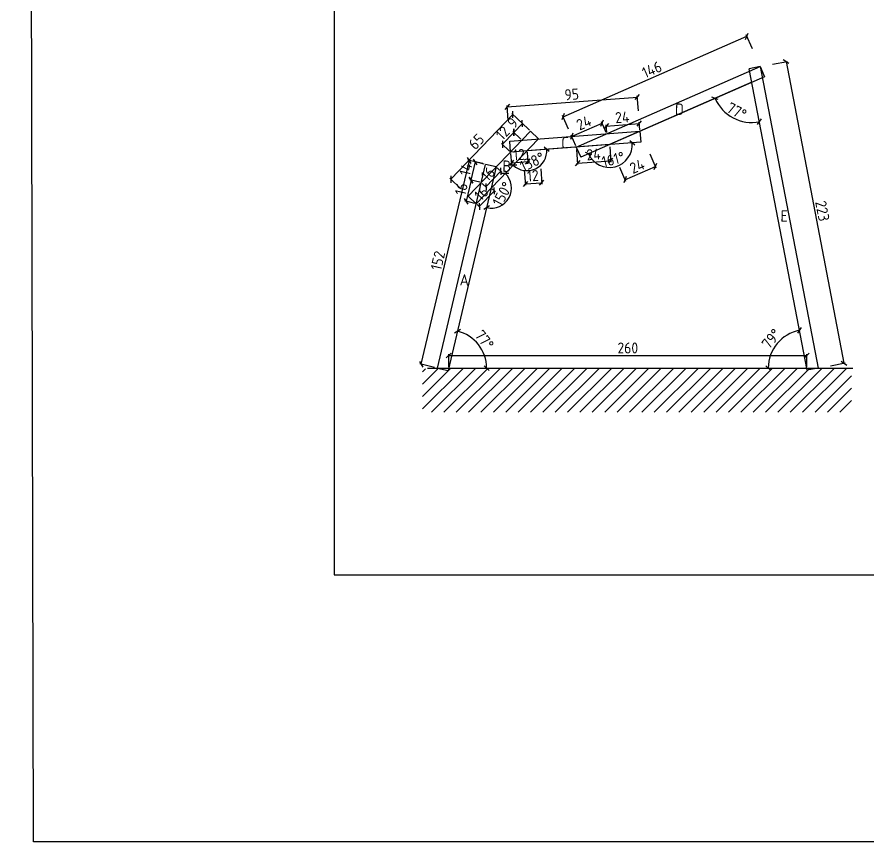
# Model space of a CAD drawing. Header units: centimetres. Extents: x -6116 to 16873, y -2889 to 4505.
# Drawn here: x 11527 to 12144, y -2889 to -2290 of the extents above; entities that cross this region are included whole.
import ezdxf

# ---------------------------------------------------------------- set-up
doc = ezdxf.new("R2010")
doc.units = ezdxf.units.CM
for name, color, linetype in [('5', 5, 'Continuous'), ('D_wood木做櫃', 30, 'Continuous'), ('frame圖框', 34, 'Continuous'), ('hatch填實', 8, 'Continuous'), ('planting植栽', 95, 'Continuous'), ('section剖面線', 1, 'Continuous')]:
    doc.layers.add(name, color=color, linetype=linetype)
doc.styles.get("Standard").update_dxf_attribs({"font": 'ISOCP.SHX', "bigfont": 'CHINESET.SHX'})
doc.dimstyles.new('AM_ISO', dxfattribs={"dimtxt": 3.5, "dimasz": 3.5, "dimexe": 1, "dimexo": 1, "dimgap": 1.5, "dimtad": 1, "dimdec": 0, "dimdsep": 46, "dimtxsty": 'Standard', "dimcen": 0, "dimclrd": 256, "dimclre": 256, "dimclrt": 2, "dimadec": 0, "dimazin": 2, "dimtp": 0.1, "dimtm": 0.1, "dimtfac": 0.71, "dimtdec": 0, "dimtmove": 0, "dimatfit": 3, "dimfxl": 1, "dimlwd": -1, "dimlwe": -1, "dimarcsym": 1})

# ---------------------------------------------------------------- blocks, each defined once
blk = doc.blocks.new('_Oblique')
at = {"color": 0, "linetype": 'ByBlock', "lineweight": -2}
blk.add_line((-0.5, -0.5), (0.5, 0.5), dxfattribs=at)
blk = doc.blocks.new('*D538')
at = {"layer": 'DEFPOINTS', "color": 0, "transparency": 16777216}
for p in [(11855.04, -2393.98), (11866.84, -2396.77), (11831.84, -2544.77)]:
    blk.add_point(p, dxfattribs=at)
at = {"layer": 'hatch填實', "linetype": 'ByBlock', "transparency": 16777216}
for p, q in [((11820.04, -2541.98), (11855.04, -2393.98)), ((11864.77, -2396.28), (11854.06, -2393.75)), ((11829.77, -2544.28), (11819.06, -2541.75))]:
    blk.add_line(p, q, dxfattribs=at)
at = {"layer": 'hatch填實', "transparency": 16777216, "xscale": 3.5, "yscale": 3.5, "zscale": 3.5}
for p, rotation in [((11855.04, -2393.98), 76.69459875045351), ((11820.04, -2541.98), 256.6945987504535)]:
    blk.add_blockref('_Oblique', p, dxfattribs=dict(at, rotation=rotation))
at = {"layer": 'hatch填實', "transparency": 16777216, "insert": (11832.18, -2466.71), "char_height": 8, "attachment_point": 5, "rotation": 76.6946}
blk.add_mtext('152', dxfattribs=at)
blk = doc.blocks.new('_ArchTick')
at = {"color": 0, "linetype": 'ByBlock', "const_width": 0.15}
blk.add_lwpolyline([(-0.5, -0.5), (0.5, 0.5)], dxfattribs=at)
blk = doc.blocks.new('*D539')
at = {"layer": 'DEFPOINTS', "color": 0, "transparency": 16777216}
for p in [(11886.64, -2360.56), (11899.39, -2372.77), (11854.31, -2419.83)]:
    blk.add_point(p, dxfattribs=at)
at = {"layer": 'hatch填實', "linetype": 'ByBlock', "transparency": 16777216}
for p, q in [((11841.56, -2407.62), (11886.64, -2360.56)), ((11893.87, -2367.47), (11885.92, -2359.86)), ((11848.78, -2414.53), (11840.84, -2406.92))]:
    blk.add_line(p, q, dxfattribs=at)
at = {"layer": 'hatch填實', "transparency": 16777216, "xscale": 3.5, "yscale": 3.5, "zscale": 3.5}
for p, rotation in [((11886.64, -2360.56), 46.22726555483889), ((11841.56, -2407.62), 226.2272655548389)]:
    blk.add_blockref('_Oblique', p, dxfattribs=dict(at, rotation=rotation))
at = {"layer": 'hatch填實', "transparency": 16777216, "insert": (11860.13, -2380.28), "char_height": 8, "attachment_point": 5, "rotation": 46.22727}
blk.add_mtext('65', dxfattribs=at)
blk = doc.blocks.new('*D540')
at = {"layer": 'DEFPOINTS', "color": 0, "transparency": 16777216}
for p in [(11977.04, -2347.91), (11978.91, -2372.75), (11884.33, -2379.88)]:
    blk.add_point(p, dxfattribs=at)
at = {"layer": 'hatch填實', "linetype": 'ByBlock', "transparency": 16777216}
for p, q in [((11977.79, -2357.88), (11976.97, -2346.91)), ((11882.46, -2355.03), (11977.04, -2347.91)), ((11883.21, -2365), (11882.39, -2354.03))]:
    blk.add_line(p, q, dxfattribs=at)
at = {"layer": 'hatch填實', "transparency": 16777216, "xscale": 3.5, "yscale": 3.5, "zscale": 3.5}
for p, rotation in [((11977.04, -2347.91), 4.307918535589351), ((11882.46, -2355.03), 184.3079185355894)]:
    blk.add_blockref('_Oblique', p, dxfattribs=dict(at, rotation=rotation))
at = {"layer": 'hatch填實', "transparency": 16777216, "insert": (11929.34, -2345.98), "char_height": 8, "attachment_point": 5, "rotation": 4.30792}
blk.add_mtext('95', dxfattribs=at)
blk = doc.blocks.new('*D541')
at = {"layer": 'DEFPOINTS', "color": 0, "transparency": 16777216}
for p in [(12056.46, -2303.75), (12066.12, -2325.82), (11932.7, -2384.25)]:
    blk.add_point(p, dxfattribs=at)
at = {"layer": 'hatch填實', "linetype": 'ByBlock', "transparency": 16777216}
for p, q in [((11923.03, -2362.19), (12056.46, -2303.75)), ((12060.47, -2312.91), (12056.06, -2302.84)), ((11927.04, -2371.35), (11922.63, -2361.27))]:
    blk.add_line(p, q, dxfattribs=at)
at = {"layer": 'hatch填實', "transparency": 16777216, "xscale": 3.5, "yscale": 3.5, "zscale": 3.5}
for p, rotation in [((12056.46, -2303.75), 23.65122334571587), ((11923.03, -2362.19), 203.6512233457159)]:
    blk.add_blockref('_Oblique', p, dxfattribs=dict(at, rotation=rotation))
at = {"layer": 'hatch填實', "transparency": 16777216, "insert": (11987.54, -2327.93), "char_height": 8, "attachment_point": 5, "rotation": 23.65122}
blk.add_mtext('146', dxfattribs=at)
blk = doc.blocks.new('*D542')
at = {"layer": 'DEFPOINTS', "color": 0, "transparency": 16777216}
for p in [(12066.12, -2325.82), (12108.18, -2544.78), (12126.97, -2541.17)]:
    blk.add_point(p, dxfattribs=at)
at = {"layer": 'hatch填實', "linetype": 'ByBlock', "transparency": 16777216}
for p, q in [((12075.08, -2324.1), (12085.89, -2322.02)), ((12084.9, -2322.21), (12126.97, -2541.17)), ((12117.15, -2543.05), (12127.95, -2540.98))]:
    blk.add_line(p, q, dxfattribs=at)
at = {"layer": 'hatch填實', "transparency": 16777216, "xscale": 3.5, "yscale": 3.5, "zscale": 3.5}
for p, rotation in [((12084.9, -2322.21), 100.8743516742973), ((12126.97, -2541.17), 280.8743516742973)]:
    blk.add_blockref('_Oblique', p, dxfattribs=dict(at, rotation=rotation))
at = {"layer": 'hatch填實', "transparency": 16777216, "insert": (12111.34, -2430.65), "char_height": 8, "attachment_point": 5, "rotation": 280.87435}
blk.add_mtext('223', dxfattribs=at)
blk = doc.blocks.new('*D543')
at = {"layer": 'DEFPOINTS', "color": 0, "transparency": 16777216}
for p in [(12100.06, -2535.64), (11840.06, -2544.77), (12100.06, -2544.77)]:
    blk.add_point(p, dxfattribs=at)
at = {"layer": 'hatch填實', "linetype": 'ByBlock', "transparency": 16777216}
for p, q in [((11840.06, -2543.77), (11840.06, -2534.64)), ((11840.06, -2535.64), (12100.06, -2535.64)), ((12100.06, -2543.77), (12100.06, -2534.64))]:
    blk.add_line(p, q, dxfattribs=at)
at = {"layer": 'hatch填實', "transparency": 16777216, "xscale": 3.5, "yscale": 3.5, "zscale": 3.5, "rotation": 180}
blk.add_blockref('_Oblique', (11840.06, -2535.64), dxfattribs=at)
at = {"layer": 'hatch填實', "transparency": 16777216, "xscale": 3.5, "yscale": 3.5, "zscale": 3.5}
blk.add_blockref('_Oblique', (12100.06, -2535.64), dxfattribs=at)
at = {"layer": 'hatch填實', "transparency": 16777216, "insert": (11970.06, -2530.14), "char_height": 8, "attachment_point": 5}
blk.add_mtext('260', dxfattribs=at)
blk = doc.blocks.new('*D556')
at = {"layer": 'DEFPOINTS', "color": 0, "transparency": 16777216}
for p in [(11874.63, -2398.62), (11864.89, -2532.9), (11831.84, -2544.77), (12133.31, -2544.78), (11839.63, -2546.61)]:
    blk.add_point(p, dxfattribs=at)
at = {"layer": 'hatch填實', "linetype": 'ByBlock', "transparency": 16777216}
blk.add_arc((11840.06, -2544.77), 27.52, 359.99911, 76.69412, dxfattribs=at)
at = {"layer": 'hatch填實', "transparency": 16777216, "xscale": 3.5, "yscale": 3.5, "zscale": 3.5}
for p, rotation in [((11846.4, -2517.99), 166.6941150344502), ((11867.58, -2544.77), 269.9991080447849)]:
    blk.add_blockref('_Oblique', p, dxfattribs=dict(at, rotation=rotation))
at = {"layer": 'hatch填實', "transparency": 16777216, "insert": (11865.96, -2524.29), "char_height": 8, "attachment_point": 5, "rotation": 308.34661}
blk.add_mtext('77°', dxfattribs=at)
blk = doc.blocks.new('*D557')
at = {"layer": 'DEFPOINTS', "color": 0, "transparency": 16777216}
for p in [(11905.17, -2378.31), (11874.63, -2398.62), (11860.08, -2425.36), (11879.73, -2425.75), (11839.63, -2546.61)]:
    blk.add_point(p, dxfattribs=at)
at = {"layer": 'hatch填實', "linetype": 'ByBlock', "transparency": 16777216}
blk.add_arc((11871, -2413.97), 14.66, 256.69412, 46.22204, dxfattribs=at)
at = {"layer": 'hatch填實', "transparency": 16777216, "xscale": 3.5, "yscale": 3.5, "zscale": 3.5}
for p, rotation in [((11881.14, -2403.38), 136.2220420928967), ((11867.62, -2428.24), 166.6941150344502)]:
    blk.add_blockref('_Oblique', p, dxfattribs=dict(at, rotation=rotation))
at = {"layer": 'hatch填實', "transparency": 16777216, "insert": (11879.05, -2418.35), "char_height": 8, "attachment_point": 5, "rotation": 61.45808}
blk.add_mtext('150°', dxfattribs=at)
blk = doc.blocks.new('*D558')
at = {"layer": 'DEFPOINTS', "color": 0, "transparency": 16777216}
for p in [(11905.17, -2378.31), (11979.51, -2380.73), (11884.93, -2387.86), (11897.45, -2401.33), (11860.08, -2425.36)]:
    blk.add_point(p, dxfattribs=at)
at = {"layer": 'hatch填實', "linetype": 'ByBlock', "transparency": 16777216}
blk.add_arc((11896.88, -2386.96), 14.38, 226.22204, 4.31081, dxfattribs=at)
at = {"layer": 'hatch填實', "transparency": 16777216, "xscale": 3.5, "yscale": 3.5, "zscale": 3.5}
for p, rotation in [((11911.22, -2385.88), 94.31080989684202), ((11886.93, -2397.34), 136.2220420928998)]:
    blk.add_blockref('_Oblique', p, dxfattribs=dict(at, rotation=rotation))
at = {"layer": 'hatch填實', "transparency": 16777216, "insert": (11900.67, -2394.99), "char_height": 8, "attachment_point": 5, "rotation": 25.26643}
blk.add_mtext('138°', dxfattribs=at)
blk = doc.blocks.new('*D559')
at = {"layer": 'DEFPOINTS', "color": 0, "transparency": 16777216}
for p in [(12058.26, -2327.33), (12069.33, -2333.15), (12041.13, -2359.36), (11935.91, -2391.59), (12100.35, -2546.28)]:
    blk.add_point(p, dxfattribs=at)
at = {"layer": 'hatch填實', "linetype": 'ByBlock', "transparency": 16777216}
blk.add_arc((12060.16, -2337.17), 29.23, 203.65122, 280.88133, dxfattribs=at)
at = {"layer": 'hatch填實', "transparency": 16777216, "xscale": 3.5, "yscale": 3.5, "zscale": 3.5}
for p, rotation in [((12033.38, -2348.9), 113.6512233457136), ((12065.67, -2365.88), 10.88133384302201)]:
    blk.add_blockref('_Oblique', p, dxfattribs=dict(at, rotation=rotation))
at = {"layer": 'hatch填實', "transparency": 16777216, "insert": (12049.11, -2358.18), "char_height": 8, "attachment_point": 5, "rotation": 332.26628}
blk.add_mtext('77°', dxfattribs=at)
blk = doc.blocks.new('*D560')
at = {"layer": 'DEFPOINTS', "color": 0, "transparency": 16777216}
for p in [(12069.33, -2333.15), (11979.51, -2380.73), (11884.93, -2387.86), (11935.91, -2391.59), (11953.12, -2398.59)]:
    blk.add_point(p, dxfattribs=at)
at = {"layer": 'hatch填實', "linetype": 'ByBlock', "transparency": 16777216}
blk.add_arc((11956.78, -2382.44), 16.56, 203.65122, 4.31081, dxfattribs=at)
at = {"layer": 'hatch填實', "transparency": 16777216, "xscale": 3.5, "yscale": 3.5, "zscale": 3.5}
for p, rotation in [((11973.3, -2381.2), 94.31080989684314), ((11941.62, -2389.09), 113.651223345713)]:
    blk.add_blockref('_Oblique', p, dxfattribs=dict(at, rotation=rotation))
at = {"layer": 'hatch填實', "transparency": 16777216, "insert": (11959.46, -2393.17), "char_height": 8, "attachment_point": 5, "rotation": 13.98102}
blk.add_mtext('161°', dxfattribs=at)
blk = doc.blocks.new('*D561')
at = {"layer": 'DEFPOINTS', "color": 0, "transparency": 16777216}
for p in [(12058.26, -2327.33), (12083.11, -2522.48), (11831.84, -2544.77), (12133.31, -2544.78), (12100.35, -2546.28)]:
    blk.add_point(p, dxfattribs=at)
at = {"layer": 'hatch填實', "linetype": 'ByBlock', "transparency": 16777216}
blk.add_arc((12100.06, -2544.77), 28, 100.88133, 179.99911, dxfattribs=at)
at = {"layer": 'hatch填實', "transparency": 16777216, "xscale": 3.5, "yscale": 3.5, "zscale": 3.5}
for p, rotation in [((12094.78, -2517.27), 10.88133384302112), ((12072.06, -2544.77), 269.9991080447852)]:
    blk.add_blockref('_Oblique', p, dxfattribs=dict(at, rotation=rotation))
at = {"layer": 'hatch填實', "transparency": 16777216, "insert": (12074.23, -2523.44), "char_height": 8, "attachment_point": 5, "rotation": 50.44022}
blk.add_mtext('79°', dxfattribs=at)
blk = doc.blocks.new('*D591')
at = {"layer": 'DEFPOINTS', "color": 0, "transparency": 16777216}
for p in [(11978.49, -2367.17), (11954.82, -2374.56), (11978.91, -2372.75)]:
    blk.add_point(p, dxfattribs=at)
at = {"layer": 'section剖面線', "linetype": 'ByBlock', "transparency": 16777216}
for p, q in [((11954.75, -2373.57), (11954.33, -2367.99)), ((11954.4, -2368.98), (11978.49, -2367.17)), ((11978.84, -2371.75), (11978.42, -2366.18))]:
    blk.add_line(p, q, dxfattribs=at)
at = {"layer": 'section剖面線', "transparency": 16777216, "xscale": 3.5, "yscale": 3.5, "zscale": 3.5}
for p, rotation in [((11978.49, -2367.17), 4.299457175209203), ((11954.4, -2368.98), 184.2994571752092)]:
    blk.add_blockref('_Oblique', p, dxfattribs=dict(at, rotation=rotation))
at = {"layer": 'section剖面線', "transparency": 16777216, "insert": (11966.04, -2362.59), "char_height": 8, "attachment_point": 5, "rotation": 4.29946}
blk.add_mtext('24', dxfattribs=at)
blk = doc.blocks.new('*D592')
at = {"layer": 'DEFPOINTS', "color": 0, "transparency": 16777216}
for p in [(11932.7, -2384.26), (11956.8, -2382.44), (11957.68, -2394.13)]:
    blk.add_point(p, dxfattribs=at)
at = {"layer": 'section剖面線', "linetype": 'ByBlock', "transparency": 16777216}
for p, q in [((11956.93, -2384.15), (11957.76, -2395.12)), ((11932.83, -2385.98), (11933.66, -2396.94)), ((11933.58, -2395.95), (11957.68, -2394.13))]:
    blk.add_line(p, q, dxfattribs=at)
at = {"layer": 'section剖面線', "transparency": 16777216, "xscale": 3.5, "yscale": 3.5, "zscale": 3.5}
for p, rotation in [((11933.58, -2395.95), 184.3224653980722), ((11957.68, -2394.13), 4.322465398072155)]:
    blk.add_blockref('_Oblique', p, dxfattribs=dict(at, rotation=rotation))
at = {"layer": 'section剖面線', "transparency": 16777216, "insert": (11945.22, -2389.55), "char_height": 8, "attachment_point": 5, "rotation": 4.32247}
blk.add_mtext('24', dxfattribs=at)
blk = doc.blocks.new('*D593')
at = {"layer": 'DEFPOINTS', "color": 0, "transparency": 16777216}
for p in [(11951.44, -2366.82), (11954.82, -2374.56), (11932.7, -2384.25)]:
    blk.add_point(p, dxfattribs=at)
at = {"layer": 'section剖面線', "linetype": 'ByBlock', "transparency": 16777216}
for p, q in [((11929.31, -2376.52), (11951.44, -2366.82)), ((11954.42, -2373.65), (11951.03, -2365.91)), ((11932.3, -2383.34), (11928.91, -2375.6))]:
    blk.add_line(p, q, dxfattribs=at)
at = {"layer": 'section剖面線', "transparency": 16777216, "xscale": 3.5, "yscale": 3.5, "zscale": 3.5}
for p, rotation in [((11951.44, -2366.82), 23.65122334571353), ((11929.31, -2376.52), 203.6512233457135)]:
    blk.add_blockref('_Oblique', p, dxfattribs=dict(at, rotation=rotation))
at = {"layer": 'section剖面線', "transparency": 16777216, "insert": (11938.16, -2366.63), "char_height": 8, "attachment_point": 5, "rotation": 23.65122}
blk.add_mtext('24', dxfattribs=at)
blk = doc.blocks.new('*D594')
at = {"layer": 'DEFPOINTS', "color": 0, "transparency": 16777216}
for p in [(11978.91, -2372.75), (11956.8, -2382.44), (11990.12, -2398.33)]:
    blk.add_point(p, dxfattribs=at)
at = {"layer": 'section剖面線', "linetype": 'ByBlock', "transparency": 16777216}
for p, q in [((11986.11, -2389.17), (11990.52, -2399.25)), ((11963.99, -2398.86), (11968.41, -2408.94)), ((11968.01, -2408.02), (11990.12, -2398.33))]:
    blk.add_line(p, q, dxfattribs=at)
at = {"layer": 'section剖面線', "transparency": 16777216, "xscale": 3.5, "yscale": 3.5, "zscale": 3.5}
for p, rotation in [((11990.12, -2398.33), 23.66223315432303), ((11968.01, -2408.02), 203.662233154323)]:
    blk.add_blockref('_Oblique', p, dxfattribs=dict(at, rotation=rotation))
at = {"layer": 'section剖面線', "transparency": 16777216, "insert": (11976.86, -2398.14), "char_height": 8, "attachment_point": 5, "rotation": 23.66223}
blk.add_mtext('24', dxfattribs=at)
blk = doc.blocks.new('*D595')
at = {"layer": 'DEFPOINTS', "color": 0, "transparency": 16777216}
for p in [(11893.52, -2367.14), (11899.39, -2372.77), (11893.22, -2379.21)]:
    blk.add_point(p, dxfattribs=at)
at = {"layer": 'section剖面線', "linetype": 'ByBlock', "transparency": 16777216}
for p, q in [((11887.35, -2373.58), (11893.52, -2367.14)), ((11898.67, -2372.08), (11892.79, -2366.45)), ((11892.5, -2378.51), (11886.63, -2372.88))]:
    blk.add_line(p, q, dxfattribs=at)
at = {"layer": 'section剖面線', "transparency": 16777216, "xscale": 3.5, "yscale": 3.5, "zscale": 3.5}
for p, rotation in [((11893.52, -2367.14), 46.22726555483501), ((11887.35, -2373.58), 226.227265554835)]:
    blk.add_blockref('_Oblique', p, dxfattribs=dict(at, rotation=rotation))
at = {"layer": 'section剖面線', "transparency": 16777216, "insert": (11886.46, -2366.55), "char_height": 8, "attachment_point": 5, "rotation": 46.22727}
blk.add_mtext('9', dxfattribs=at)
blk = doc.blocks.new('*D596')
at = {"layer": 'DEFPOINTS', "color": 0, "transparency": 16777216}
for p in [(11879.06, -2382.23), (11893.22, -2379.21), (11884.93, -2387.86)]:
    blk.add_point(p, dxfattribs=at)
at = {"layer": 'section剖面線', "linetype": 'ByBlock', "transparency": 16777216}
for p, q in [((11887.35, -2373.58), (11879.06, -2382.23)), ((11892.5, -2378.51), (11886.63, -2372.88)), ((11884.21, -2387.17), (11878.34, -2381.54))]:
    blk.add_line(p, q, dxfattribs=at)
at = {"layer": 'section剖面線', "transparency": 16777216, "xscale": 3.5, "yscale": 3.5, "zscale": 3.5}
for p, rotation in [((11887.35, -2373.58), 46.22726555484481), ((11879.06, -2382.23), 226.2272655548448)]:
    blk.add_blockref('_Oblique', p, dxfattribs=dict(at, rotation=rotation))
at = {"layer": 'section剖面線', "transparency": 16777216, "insert": (11879.23, -2374.1), "char_height": 8, "attachment_point": 5, "rotation": 46.22727}
blk.add_mtext('12', dxfattribs=at)
blk = doc.blocks.new('*D597')
at = {"layer": 'DEFPOINTS', "color": 0, "transparency": 16777216}
for p in [(11884.93, -2387.86), (11896.89, -2386.95), (11897.48, -2394.77)]:
    blk.add_point(p, dxfattribs=at)
at = {"layer": 'section剖面線', "linetype": 'ByBlock', "transparency": 16777216}
for p, q in [((11885.01, -2388.86), (11885.6, -2396.67)), ((11896.96, -2387.95), (11897.55, -2395.77)), ((11885.53, -2395.68), (11897.48, -2394.77))]:
    blk.add_line(p, q, dxfattribs=at)
at = {"layer": 'section剖面線', "transparency": 16777216, "xscale": 3.5, "yscale": 3.5, "zscale": 3.5}
for p, rotation in [((11885.53, -2395.68), 184.3343118363138), ((11897.48, -2394.77), 4.334311836313809)]:
    blk.add_blockref('_Oblique', p, dxfattribs=dict(at, rotation=rotation))
at = {"layer": 'section剖面線', "transparency": 16777216, "insert": (11891.09, -2389.74), "char_height": 8, "attachment_point": 5, "rotation": 4.33431}
blk.add_mtext('12', dxfattribs=at)
blk = doc.blocks.new('*D598')
at = {"layer": 'DEFPOINTS', "color": 0, "transparency": 16777216}
for p in [(11893.22, -2379.21), (11905.17, -2378.31), (11907.57, -2410.1)]:
    blk.add_point(p, dxfattribs=at)
at = {"layer": 'section剖面線', "linetype": 'ByBlock', "transparency": 16777216}
for p, q in [((11894.87, -2401.02), (11895.7, -2411.99)), ((11906.82, -2400.12), (11907.64, -2411.09)), ((11895.62, -2411), (11907.57, -2410.1))]:
    blk.add_line(p, q, dxfattribs=at)
at = {"layer": 'section剖面線', "transparency": 16777216, "xscale": 3.5, "yscale": 3.5, "zscale": 3.5}
for p, rotation in [((11907.57, -2410.1), 4.310809896839672), ((11895.62, -2411), 184.3108098968397)]:
    blk.add_blockref('_Oblique', p, dxfattribs=dict(at, rotation=rotation))
at = {"layer": 'section剖面線', "transparency": 16777216, "insert": (11901.18, -2405.06), "char_height": 8, "attachment_point": 5, "rotation": 4.31081}
blk.add_mtext('12', dxfattribs=at)
blk = doc.blocks.new('*D599')
at = {"layer": 'DEFPOINTS', "color": 0, "transparency": 16777216}
for p in [(11863.71, -2410.01), (11852.7, -2423.62), (11860.08, -2425.36)]:
    blk.add_point(p, dxfattribs=at)
at = {"layer": 'section剖面線', "linetype": 'ByBlock', "transparency": 16777216}
for p, q in [((11856.33, -2408.26), (11852.7, -2423.62)), ((11862.74, -2409.78), (11855.36, -2408.03)), ((11859.11, -2425.13), (11851.73, -2423.39))]:
    blk.add_line(p, q, dxfattribs=at)
at = {"layer": 'section剖面線', "transparency": 16777216, "xscale": 3.5, "yscale": 3.5, "zscale": 3.5}
for p, rotation in [((11856.33, -2408.26), 76.69459875045662), ((11852.7, -2423.62), 256.6945987504566)]:
    blk.add_blockref('_Oblique', p, dxfattribs=dict(at, rotation=rotation))
at = {"layer": 'section剖面線', "transparency": 16777216, "insert": (11849.17, -2414.67), "char_height": 8, "attachment_point": 5, "rotation": 76.6946}
blk.add_mtext('16', dxfattribs=at)
blk = doc.blocks.new('*D600')
at = {"layer": 'DEFPOINTS', "color": 0, "transparency": 16777216}
for p in [(11859.46, -2395.03), (11866.84, -2396.77), (11863.71, -2410.01)]:
    blk.add_point(p, dxfattribs=at)
at = {"layer": 'section剖面線', "linetype": 'ByBlock', "transparency": 16777216}
for p, q in [((11856.33, -2408.26), (11859.46, -2395.03)), ((11865.87, -2396.54), (11858.49, -2394.8)), ((11862.74, -2409.78), (11855.36, -2408.03))]:
    blk.add_line(p, q, dxfattribs=at)
at = {"layer": 'section剖面線', "transparency": 16777216, "xscale": 3.5, "yscale": 3.5, "zscale": 3.5}
for p, rotation in [((11859.46, -2395.03), 76.6945987504549), ((11856.33, -2408.26), 256.6945987504549)]:
    blk.add_blockref('_Oblique', p, dxfattribs=dict(at, rotation=rotation))
at = {"layer": 'section剖面線', "transparency": 16777216, "insert": (11852.55, -2400.38), "char_height": 8, "attachment_point": 5, "rotation": 76.6946}
blk.add_mtext('14', dxfattribs=at)
blk = doc.blocks.new('*D601')
at = {"layer": 'DEFPOINTS', "color": 0, "transparency": 16777216}
for p in [(11871, -2413.97), (11873.19, -2416.07), (11860.08, -2425.36)]:
    blk.add_point(p, dxfattribs=at)
at = {"layer": 'section剖面線', "linetype": 'ByBlock', "transparency": 16777216}
for p, q in [((11871.72, -2414.66), (11873.91, -2416.76)), ((11862.27, -2427.46), (11873.19, -2416.07)), ((11860.8, -2426.05), (11862.99, -2428.15))]:
    blk.add_line(p, q, dxfattribs=at)
at = {"layer": 'section剖面線', "transparency": 16777216, "xscale": 3.5, "yscale": 3.5, "zscale": 3.5}
for p, rotation in [((11873.19, -2416.07), 46.22204209290086), ((11862.27, -2427.46), 226.2220420929009)]:
    blk.add_blockref('_Oblique', p, dxfattribs=dict(at, rotation=rotation))
at = {"layer": 'section剖面線', "transparency": 16777216, "insert": (11863.76, -2417.96), "char_height": 8, "attachment_point": 5, "rotation": 46.22204}
blk.add_mtext('16', dxfattribs=at)
blk = doc.blocks.new('*D602')
at = {"layer": 'DEFPOINTS', "color": 0, "transparency": 16777216}
for p in [(11874.63, -2398.62), (11877.99, -2401.84), (11863.71, -2410.01)]:
    blk.add_point(p, dxfattribs=at)
at = {"layer": 'section剖面線', "linetype": 'ByBlock', "transparency": 16777216}
for p, q in [((11867.08, -2413.23), (11877.99, -2401.84)), ((11875.35, -2399.31), (11878.72, -2402.53)), ((11864.43, -2410.7), (11867.8, -2413.93))]:
    blk.add_line(p, q, dxfattribs=at)
at = {"layer": 'section剖面線', "transparency": 16777216, "xscale": 3.5, "yscale": 3.5, "zscale": 3.5}
for p, rotation in [((11877.99, -2401.84), 46.22726555483852), ((11867.08, -2413.23), 226.2272655548385)]:
    blk.add_blockref('_Oblique', p, dxfattribs=dict(at, rotation=rotation))
at = {"layer": 'section剖面線', "transparency": 16777216, "insert": (11868.56, -2403.73), "char_height": 8, "attachment_point": 5, "rotation": 46.22727}
blk.add_mtext('16', dxfattribs=at)

msp = doc.modelspace()

# ---------------------------------------------------------------- hatches: boundary and pattern name
at = {"layer": 'planting植栽'}
h = msp.add_hatch(dxfattribs=at)
h.set_pattern_fill('ANSI31', color=256, scale=2)
h.set_pattern_definition([(45, (11474.506, -3127.444), (-4.49013, 4.49013), [])])
h.paths.add_polyline_path([(11820.95914, -2545.19123), (12132.36237, -2545.19123), (12132.36237, -2576.81599), (11820.95914, -2576.81599)])

# ---------------------------------------------------------------- linework, layer by layer
at = {"layer": 'D_wood木做櫃'}
for p, q in [((11932.697, -2384.25356), (12066.12207, -2325.81947)), ((12066.12207, -2325.81947), (12058.26495, -2327.32986)), ((12100.35424, -2546.28054), (12058.26495, -2327.32986)), ((12066.12207, -2325.81947), (12108.21039, -2544.77033)), ((12066.12207, -2325.81947), (12069.33323, -2333.15164)), ((12069.33323, -2333.15164), (11935.90816, -2391.58573)), ((12060.15665, -2337.16563), (11956.7847, -2382.43783)), ((12060.15665, -2337.16563), (12060.15665, -2337.17056)), ((11854.3065, -2419.82818), (11899.39247, -2372.76817)), ((11884.33314, -2379.87655), (11978.91172, -2372.7472)), ((11905.17243, -2378.30568), (11899.39247, -2372.76817)), ((11978.91172, -2372.7472), (11979.51343, -2380.72946)), ((11905.17243, -2378.30568), (11860.08218, -2425.36158)), ((11884.93484, -2387.85881), (11884.33314, -2379.87655)), ((11979.51343, -2380.72946), (11884.93484, -2387.85881)), ((11956.7847, -2382.43783), (11896.88127, -2386.95336)), ((11932.697, -2384.25356), (11935.90816, -2391.58573)), ((11896.88127, -2386.95336), (11896.88127, -2386.95829)), ((11831.84326, -2544.77033), (11866.84281, -2396.77415)), ((11874.6293, -2398.61557), (11839.62849, -2546.61153)), ((11874.6293, -2398.61557), (11866.84281, -2396.77415)), ((11870.99648, -2413.97148), (11870.99648, -2413.97641)), ((11860.08218, -2425.36158), (11854.3065, -2419.82818)), ((11824.64285, -2544.77528), (12133.30561, -2544.77528)), ((11831.84326, -2544.77033), (11839.62849, -2546.61153)), ((12108.21039, -2544.77033), (12100.35424, -2546.28054))]:
    msp.add_line(p, q, dxfattribs=at)
at = {"layer": 'frame圖框'}
msp.add_lwpolyline([(11756.8959, -2101.01064), (11756.8959, -2695.01064), (12596.8959, -2695.01064), (12596.8959, -2101.01064)], close=True, dxfattribs=at)
at = {"layer": 'hatch填實'}
msp.add_line((11831.84432, -2544.77058), (12133.30561, -2544.77528), dxfattribs=at)
at = {"layer": 'section剖面線', "ltscale": 0.1}
msp.add_lwpolyline([(11526.70968, 2310.02356), (16861.47011, 2310.02356), (16873.32514, -2888.931), (11538.56471, -2888.931)], close=True, dxfattribs=at)

# ---------------------------------------------------------------- texts
at = {"layer": '5', "linetype": 'ByBlock', "char_height": 8.2757, "attachment_point": 1, "rotation": 358.34569937}
for s, insert in [('D', (12004.41067, -2352.49946)), ('B', (11879.17846, -2393.90859)), ('E', (12081.01636, -2430.07709)), ('A', (11848.17819, -2476.46411))]:
    msp.add_mtext(s, dxfattribs=dict(at, insert=insert))
at = {"layer": '5', "linetype": 'ByBlock', "insert": (11921.88631, -2376.82981), "char_height": 8.2757, "width": 8.9984848, "attachment_point": 1, "rotation": 358.34569937}
msp.add_mtext('C', dxfattribs=at)

# ---------------------------------------------------------------- dimensions: what is measured, and where the dimension line sits
at = {"layer": 'hatch填實'}
for p1, p2, distance, picture, middle in [((11932.697, -2384.25356), (12066.12207, -2325.81947), 24.09022, '*D541', (11987.53888, -2327.93174)), ((12066.12207, -2325.81947), (12108.18467, -2544.77528), 19.12587, '*D542', (12111.33782, -2430.65141)), ((11884.33314, -2379.87655), (11978.91208, -2372.75197), 24.91602, '*D540', (11929.33786, -2345.98418)), ((11854.3065, -2419.82818), (11899.39247, -2372.76817), 17.65415, '*D539', (11860.13012, -2380.28014)), ((11831.84326, -2544.77033), (11866.84281, -2396.77415), 12.13075, '*D538', (11832.18478, -2466.71449))]:
    dim = msp.add_aligned_dim(p1=p1, p2=p2, distance=distance, dimstyle='AM_ISO', override={"dimtxt": 8, "dimblk": 'Oblique', "dimclrt": 256, "dimldrblk": 'ArchTick', "dimfxl": 10, "dimfxlon": 1}, dxfattribs=at)
    dim.commit()
    dim.dimension.update_dxf_attribs({"geometry": picture, "text_midpoint": middle})
for base, line1, line2, picture, middle in [((12083.11206, -2522.48398), ((11831.84432, -2544.77058), (12133.30561, -2544.77528)), ((12100.35424, -2546.28054), (12058.26495, -2327.32986)), '*D561', (12074.23383, -2523.43607)), ((12041.13098, -2359.36395), ((12100.35424, -2546.28054), (12058.26495, -2327.32986)), ((12069.33323, -2333.15164), (11935.90816, -2391.58573)), '*D559', (12049.11255, -2358.17642)), ((11953.11725, -2398.59087), ((11979.51343, -2380.72946), (11884.93484, -2387.85881)), ((12069.33323, -2333.15164), (11935.90816, -2391.58573)), '*D560', (11959.45664, -2393.17447)), ((11879.72611, -2425.74937), ((11905.17243, -2378.30568), (11860.08218, -2425.36158)), ((11874.6293, -2398.61557), (11839.62849, -2546.61153)), '*D557', (11879.04541, -2418.34686)), ((11897.44615, -2401.32501), ((11979.51343, -2380.72946), (11884.93484, -2387.85881)), ((11905.17243, -2378.30568), (11860.08218, -2425.36158)), '*D558', (11900.67057, -2394.98679)), ((11864.8855, -2532.89727), ((11831.84432, -2544.77058), (12133.30561, -2544.77528)), ((11874.6293, -2398.61557), (11839.62849, -2546.61153)), '*D556', (11865.95684, -2524.28743))]:
    dim = msp.add_angular_dim_2l(base=base, line1=line1, line2=line2, dimstyle='AM_ISO', override={"dimtxt": 8, "dimblk": 'Oblique', "dimclrt": 256, "dimldrblk": 'ArchTick', "dimfxl": 10, "dimfxlon": 1}, dxfattribs=at)
    dim.commit()
    dim.dimension.update_dxf_attribs({"geometry": picture, "text_midpoint": middle})
dim = msp.add_linear_dim(base=(12100.064, -2535.63794), p1=(11840.06384, -2544.77071), p2=(12100.064, -2544.77071), dimstyle='AM_ISO', override={"dimtxt": 8, "dimblk": 'Oblique', "dimclrt": 256, "dimldrblk": 'ArchTick', "dimfxl": 10, "dimfxlon": 1}, dxfattribs=at)
dim.commit()
dim.dimension.update_dxf_attribs({"geometry": '*D543', "text_midpoint": (11970.06392, -2530.13715)})
at = {"layer": 'section剖面線', "color": 240, "true_color": 0xed1f24}
for p1, p2, distance, picture, middle in [((11932.697, -2384.25356), (11954.82403, -2374.56293), 8.44782, '*D593', (11938.16478, -2366.63126)), ((11954.82403, -2374.56293), (11978.91208, -2372.75197), 5.59402, '*D591', (11966.03629, -2362.59386)), ((11893.22438, -2379.20632), (11899.39247, -2372.76817), 8.13842, '*D595', (11886.46026, -2366.55219)), ((11893.22438, -2379.20632), (11884.93484, -2387.85881), -8.13842, '*D596', (11879.23088, -2374.09697)), ((11884.93484, -2387.85881), (11896.88636, -2386.95297), -7.83944, '*D597', (11891.08735, -2389.73785)), ((11893.22438, -2379.20632), (11905.17243, -2378.30568), -31.88025, '*D598', (11901.18127, -2405.06084)), ((11932.69909, -2384.25833), (11956.79829, -2382.4368), -11.7217, '*D592', (11945.21756, -2389.55079))]:
    dim = msp.add_aligned_dim(p1=p1, p2=p2, distance=distance, dimstyle='AM_ISO', override={"dimtxt": 8, "dimblk": 'Oblique', "dimclrt": 256, "dimldrblk": 'ArchTick', "dimfxl": 10, "dimfxlon": 1}, dxfattribs=at)
    dim.commit()
    dim.dimension.update_dxf_attribs({"geometry": picture, "text_midpoint": middle})
at = {"layer": 'section剖面線'}
for p1, p2, distance, picture, middle in [((11956.79866, -2382.44171), (11978.91208, -2372.75197), -27.92847, '*D594', (11976.85659, -2398.13896)), ((11863.71261, -2410.01024), (11866.84281, -2396.77415), 7.58333, '*D600', (11852.54557, -2400.38117)), ((11863.71261, -2410.01024), (11874.6293, -2398.61557), -4.65918, '*D602', (11868.56381, -2403.73122)), ((11863.71261, -2410.01024), (11860.08218, -2425.36158), -7.58333, '*D599', (11849.16526, -2414.67489)), ((11860.08218, -2425.36158), (11870.99803, -2413.96987), -3.03065, '*D601', (11863.75717, -2417.95727))]:
    dim = msp.add_aligned_dim(p1=p1, p2=p2, distance=distance, dimstyle='AM_ISO', override={"dimtxt": 8, "dimblk": 'Oblique', "dimclrt": 256, "dimldrblk": 'ArchTick', "dimfxl": 10, "dimfxlon": 1}, dxfattribs=at)
    dim.commit()
    dim.dimension.update_dxf_attribs({"geometry": picture, "text_midpoint": middle})

doc.saveas('drawing.dxf')
